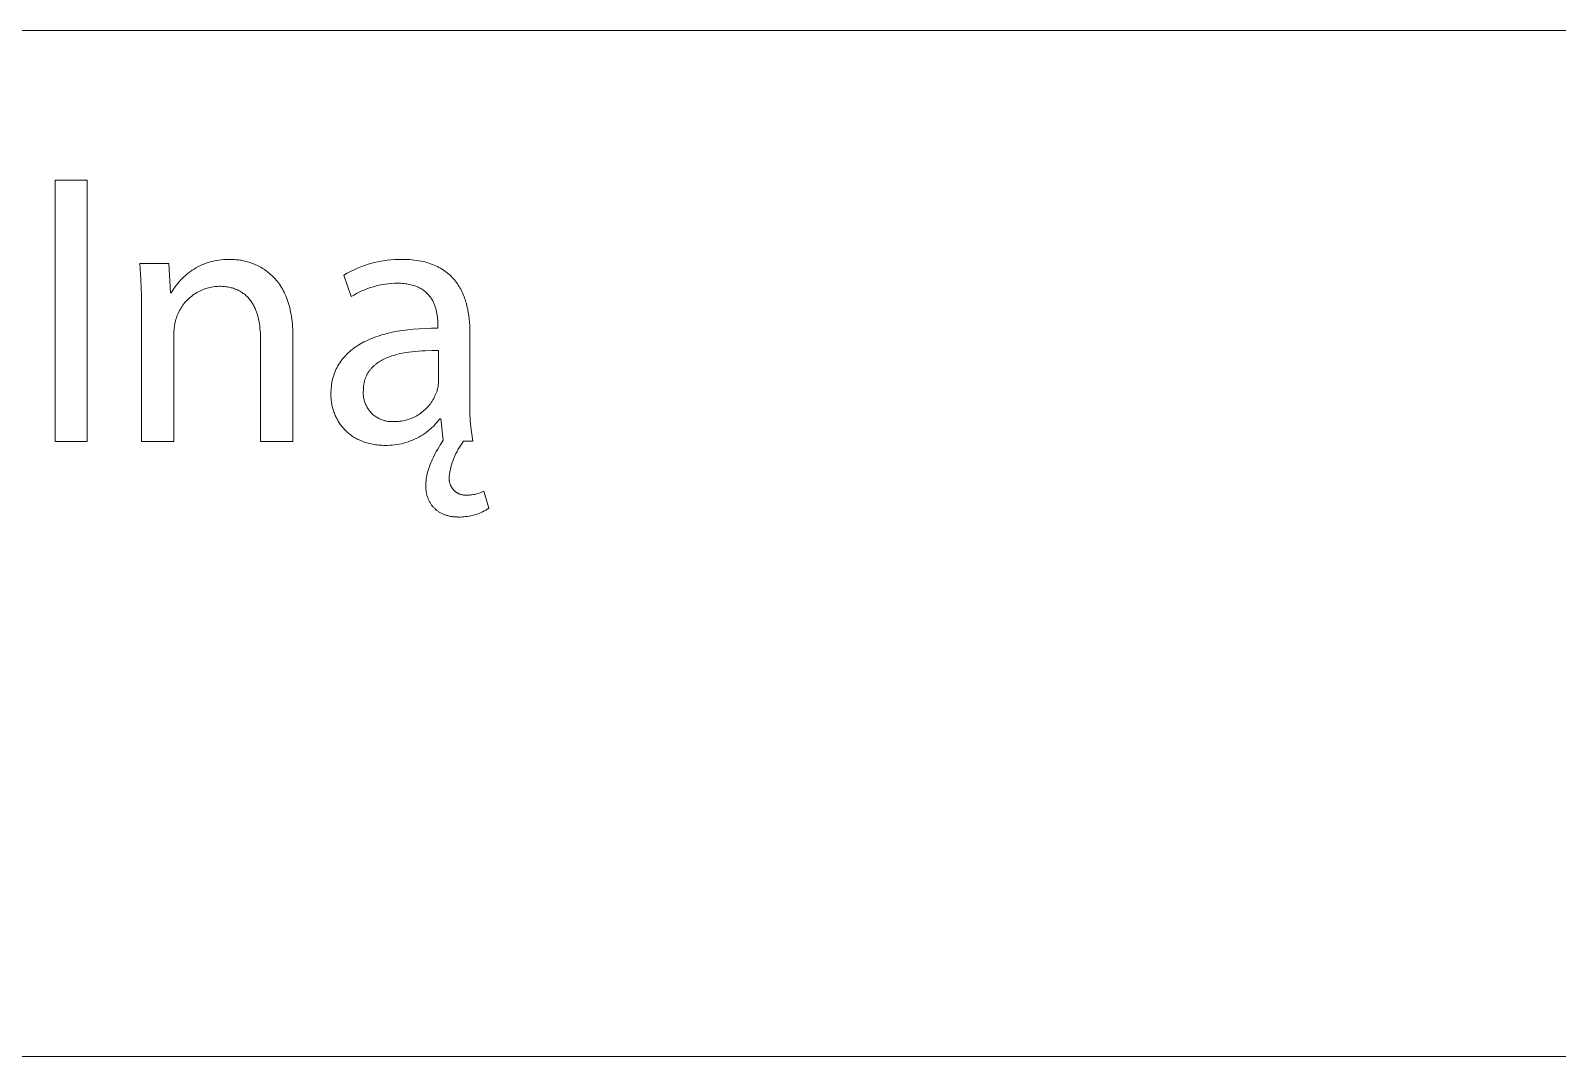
# Model space of a CAD drawing. Header units: millimetres. Extents: x 974 to 5700, y -47 to 3256.
# Drawn here: x 5306.8 to 5503.5, y -46.6 to 85.5 of the extents above; entities that cross this region are included whole.
import ezdxf

# ---------------------------------------------------------------- set-up
doc = ezdxf.new("R2010")
doc.units = ezdxf.units.MM
doc.header["$MEASUREMENT"] = 0
doc.layers.add('Domyślny', color=7, linetype='Continuous', true_color=0x000000)

msp = doc.modelspace()

# ---------------------------------------------------------------- linework, layer by layer
at = {"layer": 'Domyślny', "color": 18, "lineweight": 15, "true_color": 0x000000}
for p, q in [((3913.94, 85.46), (5695.69, 85.46)), ((5309.97, 66.18), (5314.12, 66.18)), ((5309.97, 32.57), (5309.97, 66.18)), ((5314.12, 66.18), (5314.12, 32.57)), ((5321.03, 53.41), (5320.91, 55.48)), ((5320.91, 55.48), (5324.61, 55.48)), ((5324.61, 55.48), (5324.84, 51.69)), ((5328.37, 55.04), (5328.63, 55.17)), ((5328.63, 55.17), (5328.89, 55.29)), ((5328.89, 55.29), (5329.15, 55.4)), ((5329.15, 55.4), (5329.42, 55.5)), ((5329.42, 55.5), (5329.69, 55.59)), ((5329.69, 55.59), (5329.96, 55.68)), ((5329.96, 55.68), (5330.24, 55.75)), ((5330.24, 55.75), (5330.52, 55.82)), ((5330.52, 55.82), (5330.8, 55.87)), ((5330.8, 55.87), (5331.08, 55.92)), ((5331.08, 55.92), (5331.36, 55.95)), ((5331.36, 55.95), (5331.65, 55.98)), ((5331.65, 55.98), (5331.93, 56)), ((5331.93, 56), (5332.22, 56)), ((5332.22, 56), (5332.51, 56)), ((5332.51, 56), (5332.66, 56)), ((5332.66, 56), (5332.81, 56)), ((5332.81, 56), (5332.96, 55.99)), ((5332.96, 55.99), (5333.12, 55.98)), ((5333.12, 55.98), (5333.28, 55.96)), ((5333.28, 55.96), (5333.44, 55.95)), ((5333.44, 55.95), (5333.6, 55.93)), ((5333.6, 55.93), (5333.77, 55.9)), ((5333.77, 55.9), (5333.93, 55.88)), ((5333.93, 55.88), (5334.1, 55.85)), ((5334.1, 55.85), (5334.27, 55.81)), ((5334.27, 55.81), (5334.43, 55.77)), ((5334.43, 55.77), (5334.6, 55.73)), ((5334.6, 55.73), (5334.77, 55.69)), ((5334.77, 55.69), (5334.94, 55.64)), ((5334.94, 55.64), (5335.11, 55.58)), ((5335.11, 55.58), (5335.28, 55.52)), ((5335.28, 55.52), (5335.45, 55.46)), ((5335.45, 55.46), (5335.62, 55.39)), ((5335.62, 55.39), (5335.79, 55.32)), ((5335.79, 55.32), (5335.96, 55.24)), ((5335.96, 55.24), (5336.13, 55.16)), ((5336.13, 55.16), (5336.3, 55.08)), ((5336.3, 55.08), (5336.46, 54.99)), ((5349.38, 55.05), (5349.85, 55.22)), ((5349.85, 55.22), (5350.32, 55.37)), ((5350.32, 55.37), (5350.79, 55.5)), ((5350.79, 55.5), (5351.27, 55.63)), ((5351.27, 55.63), (5351.75, 55.73)), ((5351.75, 55.73), (5352.24, 55.82)), ((5352.24, 55.82), (5352.73, 55.89)), ((5352.73, 55.89), (5353.22, 55.94)), ((5353.22, 55.94), (5353.71, 55.98)), ((5353.71, 55.98), (5354.2, 55.99)), ((5354.2, 55.99), (5354.69, 56)), ((5354.69, 56), (5355.02, 55.99)), ((5355.02, 55.99), (5355.33, 55.98)), ((5355.33, 55.98), (5355.64, 55.97)), ((5355.64, 55.97), (5355.95, 55.94)), ((5355.95, 55.94), (5356.24, 55.91)), ((5356.24, 55.91), (5356.53, 55.87)), ((5356.53, 55.87), (5356.81, 55.83)), ((5356.81, 55.83), (5357.08, 55.78)), ((5357.08, 55.78), (5357.34, 55.73)), ((5357.34, 55.73), (5357.6, 55.67)), ((5357.6, 55.67), (5357.85, 55.6)), ((5357.85, 55.6), (5358.1, 55.53)), ((5358.1, 55.53), (5358.34, 55.45)), ((5358.34, 55.45), (5358.57, 55.36)), ((5358.57, 55.36), (5358.79, 55.27)), ((5358.79, 55.27), (5359.01, 55.18)), ((5359.01, 55.18), (5359.22, 55.08)), ((5359.22, 55.08), (5359.42, 54.97)), ((5321.09, 51.34), (5321.03, 53.41)), ((5325.92, 53.09), (5326.11, 53.31)), ((5326.11, 53.31), (5326.31, 53.51)), ((5326.31, 53.51), (5326.51, 53.71)), ((5326.51, 53.71), (5326.73, 53.9)), ((5326.73, 53.9), (5326.94, 54.09)), ((5326.94, 54.09), (5327.17, 54.27)), ((5327.17, 54.27), (5327.4, 54.44)), ((5327.4, 54.44), (5327.63, 54.6)), ((5327.63, 54.6), (5327.87, 54.75)), ((5327.87, 54.75), (5328.12, 54.9)), ((5328.12, 54.9), (5328.37, 55.04)), ((5336.46, 54.99), (5336.63, 54.89)), ((5336.63, 54.89), (5336.79, 54.79)), ((5336.79, 54.79), (5336.96, 54.68)), ((5336.96, 54.68), (5337.12, 54.57)), ((5337.12, 54.57), (5337.28, 54.45)), ((5337.28, 54.45), (5337.44, 54.33)), ((5337.44, 54.33), (5337.59, 54.2)), ((5337.59, 54.2), (5337.74, 54.07)), ((5337.74, 54.07), (5337.9, 53.93)), ((5337.9, 53.93), (5338.04, 53.79)), ((5338.04, 53.79), (5338.19, 53.63)), ((5338.19, 53.63), (5338.33, 53.48)), ((5338.33, 53.48), (5338.47, 53.31)), ((5338.47, 53.31), (5338.61, 53.14)), ((5338.61, 53.14), (5338.75, 52.97)), ((5347.17, 53.97), (5347.6, 54.21)), ((5348.11, 51.21), (5347.17, 53.97)), ((5347.6, 54.21), (5348.03, 54.44)), ((5348.03, 54.44), (5348.48, 54.66)), ((5348.48, 54.66), (5348.93, 54.86)), ((5348.93, 54.86), (5349.38, 55.05)), ((5359.42, 54.97), (5359.62, 54.86)), ((5359.62, 54.86), (5359.82, 54.75)), ((5359.82, 54.75), (5360, 54.63)), ((5360, 54.63), (5360.18, 54.5)), ((5360.18, 54.5), (5360.36, 54.37)), ((5360.36, 54.37), (5360.53, 54.24)), ((5360.53, 54.24), (5360.69, 54.1)), ((5360.69, 54.1), (5360.85, 53.96)), ((5360.85, 53.96), (5361, 53.82)), ((5361, 53.82), (5361.14, 53.67)), ((5361.14, 53.67), (5361.28, 53.51)), ((5361.28, 53.51), (5361.42, 53.36)), ((5361.42, 53.36), (5361.55, 53.19)), ((5361.55, 53.19), (5361.67, 53.03)), ((5321.1, 49.27), (5321.09, 51.34)), ((5324.84, 51.69), (5324.94, 51.69)), ((5324.94, 51.69), (5325.08, 51.94)), ((5325.08, 51.94), (5325.23, 52.18)), ((5325.23, 52.18), (5325.39, 52.42)), ((5325.39, 52.42), (5325.56, 52.65)), ((5325.56, 52.65), (5325.74, 52.87)), ((5325.74, 52.87), (5325.92, 53.09)), ((5327.41, 51.15), (5327.26, 51.01)), ((5327.57, 51.28), (5327.41, 51.15)), ((5327.73, 51.4), (5327.57, 51.28)), ((5327.9, 51.52), (5327.73, 51.4)), ((5328.07, 51.63), (5327.9, 51.52)), ((5328.24, 51.73), (5328.07, 51.63)), ((5328.42, 51.83), (5328.24, 51.73)), ((5328.6, 51.93), (5328.42, 51.83)), ((5328.79, 52.01), (5328.6, 51.93)), ((5328.97, 52.09), (5328.79, 52.01)), ((5329.16, 52.17), (5328.97, 52.09)), ((5329.35, 52.24), (5329.16, 52.17)), ((5329.55, 52.3), (5329.35, 52.24)), ((5329.74, 52.35), (5329.55, 52.3)), ((5329.94, 52.4), (5329.74, 52.35)), ((5330.14, 52.44), (5329.94, 52.4)), ((5330.34, 52.47), (5330.14, 52.44)), ((5330.54, 52.5), (5330.34, 52.47)), ((5330.75, 52.52), (5330.54, 52.5)), ((5330.95, 52.53), (5330.75, 52.52)), ((5331.15, 52.54), (5330.95, 52.53)), ((5331.33, 52.54), (5331.15, 52.54)), ((5331.51, 52.53), (5331.33, 52.54)), ((5331.69, 52.52), (5331.51, 52.53)), ((5331.86, 52.5), (5331.69, 52.52)), ((5332.02, 52.48), (5331.86, 52.5)), ((5332.19, 52.46), (5332.02, 52.48)), ((5332.35, 52.43), (5332.19, 52.46)), ((5332.5, 52.4), (5332.35, 52.43)), ((5332.65, 52.36), (5332.5, 52.4)), ((5332.8, 52.32), (5332.65, 52.36)), ((5332.95, 52.28), (5332.8, 52.32)), ((5333.09, 52.23), (5332.95, 52.28)), ((5333.23, 52.18), (5333.09, 52.23)), ((5333.37, 52.12), (5333.23, 52.18)), ((5333.5, 52.06), (5333.37, 52.12)), ((5333.63, 52), (5333.5, 52.06)), ((5333.75, 51.94), (5333.63, 52)), ((5333.87, 51.86), (5333.75, 51.94)), ((5333.99, 51.79), (5333.87, 51.86)), ((5334.11, 51.71), (5333.99, 51.79)), ((5334.22, 51.63), (5334.11, 51.71)), ((5334.33, 51.55), (5334.22, 51.63)), ((5334.44, 51.46), (5334.33, 51.55)), ((5334.54, 51.37), (5334.44, 51.46)), ((5334.64, 51.28), (5334.54, 51.37)), ((5334.74, 51.18), (5334.64, 51.28)), ((5334.83, 51.08), (5334.74, 51.18)), ((5338.75, 52.97), (5338.88, 52.79)), ((5338.88, 52.79), (5339, 52.6)), ((5339, 52.6), (5339.13, 52.4)), ((5339.13, 52.4), (5339.25, 52.2)), ((5339.25, 52.2), (5339.36, 51.99)), ((5339.36, 51.99), (5339.47, 51.78)), ((5339.47, 51.78), (5339.58, 51.55)), ((5339.58, 51.55), (5339.68, 51.32)), ((5339.68, 51.32), (5339.78, 51.09)), ((5348.45, 51.41), (5348.11, 51.21)), ((5348.8, 51.6), (5348.45, 51.41)), ((5349.15, 51.78), (5348.8, 51.6)), ((5349.5, 51.95), (5349.15, 51.78)), ((5349.86, 52.1), (5349.5, 51.95)), ((5350.23, 52.24), (5349.86, 52.1)), ((5350.6, 52.37), (5350.23, 52.24)), ((5350.98, 52.48), (5350.6, 52.37)), ((5351.36, 52.58), (5350.98, 52.48)), ((5351.74, 52.67), (5351.36, 52.58)), ((5352.13, 52.75), (5351.74, 52.67)), ((5352.51, 52.81), (5352.13, 52.75)), ((5352.9, 52.86), (5352.51, 52.81)), ((5353.29, 52.9), (5352.9, 52.86)), ((5353.69, 52.92), (5353.29, 52.9)), ((5354.08, 52.93), (5353.69, 52.92)), ((5354.3, 52.93), (5354.08, 52.93)), ((5354.51, 52.92), (5354.3, 52.93)), ((5354.71, 52.91), (5354.51, 52.92)), ((5354.91, 52.89), (5354.71, 52.91)), ((5355.1, 52.87), (5354.91, 52.89)), ((5355.29, 52.84), (5355.1, 52.87)), ((5355.47, 52.81), (5355.29, 52.84)), ((5355.65, 52.78), (5355.47, 52.81)), ((5355.82, 52.74), (5355.65, 52.78)), ((5355.98, 52.7), (5355.82, 52.74)), ((5356.14, 52.65), (5355.98, 52.7)), ((5356.3, 52.6), (5356.14, 52.65)), ((5356.44, 52.55), (5356.3, 52.6)), ((5356.59, 52.49), (5356.44, 52.55)), ((5356.73, 52.43), (5356.59, 52.49)), ((5356.86, 52.36), (5356.73, 52.43)), ((5356.99, 52.3), (5356.86, 52.36)), ((5357.12, 52.23), (5356.99, 52.3)), ((5357.24, 52.15), (5357.12, 52.23)), ((5357.36, 52.08), (5357.24, 52.15)), ((5357.47, 52), (5357.36, 52.08)), ((5357.58, 51.92), (5357.47, 52)), ((5357.68, 51.83), (5357.58, 51.92)), ((5357.78, 51.75), (5357.68, 51.83)), ((5357.87, 51.66), (5357.78, 51.75)), ((5357.96, 51.57), (5357.87, 51.66)), ((5358.05, 51.48), (5357.96, 51.57)), ((5358.13, 51.38), (5358.05, 51.48)), ((5358.21, 51.28), (5358.13, 51.38)), ((5358.29, 51.19), (5358.21, 51.28)), ((5358.36, 51.09), (5358.29, 51.19)), ((5361.67, 53.03), (5361.79, 52.86)), ((5361.79, 52.86), (5361.91, 52.69)), ((5361.91, 52.69), (5362.02, 52.52)), ((5362.02, 52.52), (5362.12, 52.34)), ((5362.12, 52.34), (5362.22, 52.16)), ((5362.22, 52.16), (5362.31, 51.98)), ((5362.31, 51.98), (5362.4, 51.79)), ((5362.4, 51.79), (5362.49, 51.6)), ((5362.49, 51.6), (5362.57, 51.41)), ((5362.57, 51.41), (5362.65, 51.22)), ((5362.65, 51.22), (5362.72, 51.03)), ((5321.1, 32.57), (5321.1, 49.27)), ((5325.92, 49.24), (5325.83, 49.05)), ((5326.01, 49.42), (5325.92, 49.24)), ((5326.11, 49.6), (5326.01, 49.42)), ((5326.22, 49.77), (5326.11, 49.6)), ((5326.33, 49.94), (5326.22, 49.77)), ((5326.44, 50.11), (5326.33, 49.94)), ((5326.57, 50.27), (5326.44, 50.11)), ((5326.7, 50.43), (5326.57, 50.27)), ((5326.83, 50.58), (5326.7, 50.43)), ((5326.97, 50.73), (5326.83, 50.58)), ((5327.11, 50.87), (5326.97, 50.73)), ((5327.26, 51.01), (5327.11, 50.87)), ((5334.93, 50.98), (5334.83, 51.08)), ((5335.01, 50.88), (5334.93, 50.98)), ((5335.1, 50.77), (5335.01, 50.88)), ((5335.18, 50.66), (5335.1, 50.77)), ((5335.26, 50.54), (5335.18, 50.66)), ((5335.34, 50.43), (5335.26, 50.54)), ((5335.41, 50.31), (5335.34, 50.43)), ((5335.48, 50.18), (5335.41, 50.31)), ((5335.55, 50.06), (5335.48, 50.18)), ((5335.62, 49.93), (5335.55, 50.06)), ((5335.68, 49.8), (5335.62, 49.93)), ((5335.74, 49.67), (5335.68, 49.8)), ((5335.8, 49.54), (5335.74, 49.67)), ((5335.85, 49.4), (5335.8, 49.54)), ((5335.91, 49.26), (5335.85, 49.4)), ((5335.95, 49.12), (5335.91, 49.26)), ((5339.78, 51.09), (5339.87, 50.84)), ((5339.87, 50.84), (5339.96, 50.59)), ((5339.96, 50.59), (5340.05, 50.33)), ((5340.05, 50.33), (5340.12, 50.07)), ((5340.12, 50.07), (5340.2, 49.8)), ((5340.2, 49.8), (5340.26, 49.51)), ((5340.26, 49.51), (5340.32, 49.22)), ((5340.32, 49.22), (5340.38, 48.93)), ((5358.43, 50.98), (5358.36, 51.09)), ((5358.5, 50.88), (5358.43, 50.98)), ((5358.56, 50.78), (5358.5, 50.88)), ((5358.62, 50.67), (5358.56, 50.78)), ((5358.67, 50.57), (5358.62, 50.67)), ((5358.72, 50.46), (5358.67, 50.57)), ((5358.77, 50.35), (5358.72, 50.46)), ((5358.82, 50.24), (5358.77, 50.35)), ((5358.86, 50.13), (5358.82, 50.24)), ((5358.9, 50.02), (5358.86, 50.13)), ((5358.94, 49.91), (5358.9, 50.02)), ((5358.98, 49.8), (5358.94, 49.91)), ((5359.01, 49.69), (5358.98, 49.8)), ((5359.04, 49.58), (5359.01, 49.69)), ((5359.07, 49.47), (5359.04, 49.58)), ((5359.1, 49.36), (5359.07, 49.47)), ((5359.12, 49.25), (5359.1, 49.36)), ((5359.16, 49.03), (5359.12, 49.25)), ((5362.72, 51.03), (5362.79, 50.83)), ((5362.79, 50.83), (5362.85, 50.63)), ((5362.85, 50.63), (5362.91, 50.43)), ((5362.91, 50.43), (5362.97, 50.23)), ((5362.97, 50.23), (5363.02, 50.02)), ((5363.02, 50.02), (5363.07, 49.81)), ((5363.07, 49.81), (5363.12, 49.61)), ((5363.12, 49.61), (5363.16, 49.4)), ((5363.16, 49.4), (5363.19, 49.19)), ((5363.19, 49.19), (5363.26, 48.77)), ((5325.34, 47.32), (5325.31, 47.13)), ((5325.37, 47.52), (5325.34, 47.32)), ((5325.4, 47.71), (5325.37, 47.52)), ((5325.45, 47.91), (5325.4, 47.71)), ((5325.5, 48.1), (5325.45, 47.91)), ((5325.55, 48.29), (5325.5, 48.1)), ((5325.61, 48.48), (5325.55, 48.29)), ((5325.68, 48.68), (5325.61, 48.48)), ((5325.75, 48.87), (5325.68, 48.68)), ((5325.83, 49.05), (5325.75, 48.87)), ((5336, 48.98), (5335.95, 49.12)), ((5336.05, 48.83), (5336, 48.98)), ((5336.09, 48.69), (5336.05, 48.83)), ((5336.13, 48.54), (5336.09, 48.69)), ((5336.16, 48.39), (5336.13, 48.54)), ((5336.23, 48.08), (5336.16, 48.39)), ((5336.29, 47.77), (5336.23, 48.08)), ((5336.34, 47.45), (5336.29, 47.77)), ((5336.37, 47.12), (5336.34, 47.45)), ((5340.38, 48.93), (5340.43, 48.62)), ((5340.43, 48.62), (5340.47, 48.31)), ((5340.47, 48.31), (5340.51, 47.99)), ((5340.51, 47.99), (5340.54, 47.66)), ((5340.54, 47.66), (5340.57, 47.32)), ((5340.57, 47.32), (5340.58, 46.98)), ((5359.2, 48.81), (5359.16, 49.03)), ((5359.22, 48.6), (5359.2, 48.81)), ((5359.24, 48.39), (5359.22, 48.6)), ((5359.26, 48.19), (5359.24, 48.39)), ((5359.27, 47.99), (5359.26, 48.19)), ((5359.27, 47.8), (5359.27, 47.99)), ((5359.27, 47.62), (5359.27, 47.8)), ((5359.27, 47.15), (5359.27, 47.62)), ((5363.26, 48.77), (5363.31, 48.34)), ((5363.31, 48.34), (5363.35, 47.91)), ((5363.35, 47.91), (5363.38, 47.48)), ((5363.38, 47.48), (5363.39, 47.05)), ((5325.29, 46.73), (5325.28, 46.54)), ((5325.28, 46.54), (5325.28, 46.34)), ((5325.28, 46.34), (5325.28, 32.57)), ((5325.3, 46.93), (5325.29, 46.73)), ((5325.31, 47.13), (5325.3, 46.93)), ((5336.4, 46.79), (5336.37, 47.12)), ((5336.43, 46.46), (5336.4, 46.79)), ((5336.44, 46.12), (5336.43, 46.46)), ((5336.44, 45.77), (5336.44, 46.12)), ((5336.44, 32.57), (5336.44, 45.77)), ((5340.58, 46.98), (5340.59, 46.62)), ((5340.59, 46.62), (5340.6, 46.26)), ((5340.6, 46.26), (5340.6, 32.57)), ((5349.3, 45.12), (5349.53, 45.25)), ((5349.53, 45.25), (5349.76, 45.37)), ((5349.76, 45.37), (5350.01, 45.49)), ((5350.01, 45.49), (5350.25, 45.61)), ((5350.25, 45.61), (5350.51, 45.72)), ((5350.51, 45.72), (5350.77, 45.83)), ((5350.77, 45.83), (5351.04, 45.93)), ((5351.04, 45.93), (5351.31, 46.03)), ((5351.31, 46.03), (5351.59, 46.13)), ((5351.59, 46.13), (5351.87, 46.22)), ((5351.87, 46.22), (5352.17, 46.31)), ((5352.17, 46.31), (5352.47, 46.39)), ((5352.47, 46.39), (5352.77, 46.47)), ((5352.77, 46.47), (5353.4, 46.62)), ((5353.4, 46.62), (5354.05, 46.75)), ((5354.05, 46.75), (5354.72, 46.86)), ((5354.72, 46.86), (5355.42, 46.95)), ((5355.42, 46.95), (5356.15, 47.03)), ((5356.15, 47.03), (5356.89, 47.08)), ((5356.89, 47.08), (5357.66, 47.12)), ((5357.66, 47.12), (5358.46, 47.15)), ((5358.46, 47.15), (5359.27, 47.15)), ((5363.39, 47.05), (5363.4, 46.62)), ((5363.4, 46.62), (5363.4, 38.05)), ((5347.06, 43.25), (5347.21, 43.43)), ((5347.21, 43.43), (5347.37, 43.6)), ((5347.37, 43.6), (5347.53, 43.77)), ((5347.53, 43.77), (5347.7, 43.94)), ((5347.7, 43.94), (5347.88, 44.1)), ((5347.88, 44.1), (5348.06, 44.26)), ((5348.06, 44.26), (5348.25, 44.41)), ((5348.25, 44.41), (5348.45, 44.56)), ((5348.45, 44.56), (5348.65, 44.7)), ((5348.65, 44.7), (5348.86, 44.85)), ((5348.86, 44.85), (5349.08, 44.98)), ((5349.08, 44.98), (5349.3, 45.12)), ((5352.66, 43.31), (5352.49, 43.24)), ((5352.83, 43.38), (5352.66, 43.31)), ((5353, 43.45), (5352.83, 43.38)), ((5353.18, 43.51), (5353, 43.45)), ((5353.36, 43.58), (5353.18, 43.51)), ((5353.55, 43.63), (5353.36, 43.58)), ((5353.74, 43.69), (5353.55, 43.63)), ((5353.93, 43.74), (5353.74, 43.69)), ((5354.31, 43.84), (5353.93, 43.74)), ((5354.71, 43.92), (5354.31, 43.84)), ((5355.11, 44), (5354.71, 43.92)), ((5355.53, 44.06), (5355.11, 44)), ((5355.94, 44.12), (5355.53, 44.06)), ((5356.37, 44.16), (5355.94, 44.12)), ((5356.79, 44.2), (5356.37, 44.16)), ((5357.22, 44.22), (5356.79, 44.2)), ((5357.65, 44.24), (5357.22, 44.22)), ((5358.51, 44.26), (5357.65, 44.24)), ((5359.37, 44.26), (5358.51, 44.26)), ((5359.37, 40.29), (5359.37, 44.26)), ((5345.93, 41.26), (5346.02, 41.48)), ((5346.02, 41.48), (5346.1, 41.69)), ((5346.1, 41.69), (5346.2, 41.9)), ((5346.2, 41.9), (5346.3, 42.1)), ((5346.3, 42.1), (5346.41, 42.3)), ((5346.41, 42.3), (5346.53, 42.5)), ((5346.53, 42.5), (5346.65, 42.69)), ((5346.65, 42.69), (5346.78, 42.88)), ((5346.78, 42.88), (5346.92, 43.07)), ((5346.92, 43.07), (5347.06, 43.25)), ((5350.23, 41.31), (5350.19, 41.24)), ((5350.28, 41.39), (5350.23, 41.31)), ((5350.32, 41.46), (5350.28, 41.39)), ((5350.37, 41.53), (5350.32, 41.46)), ((5350.41, 41.6), (5350.37, 41.53)), ((5350.46, 41.67), (5350.41, 41.6)), ((5350.51, 41.73), (5350.46, 41.67)), ((5350.56, 41.8), (5350.51, 41.73)), ((5350.62, 41.86), (5350.56, 41.8)), ((5350.67, 41.93), (5350.62, 41.86)), ((5350.73, 41.99), (5350.67, 41.93)), ((5350.78, 42.05), (5350.73, 41.99)), ((5350.84, 42.11), (5350.78, 42.05)), ((5350.9, 42.17), (5350.84, 42.11)), ((5350.96, 42.23), (5350.9, 42.17)), ((5351.02, 42.29), (5350.96, 42.23)), ((5351.08, 42.34), (5351.02, 42.29)), ((5351.15, 42.4), (5351.08, 42.34)), ((5351.21, 42.45), (5351.15, 42.4)), ((5351.28, 42.51), (5351.21, 42.45)), ((5351.42, 42.61), (5351.28, 42.51)), ((5351.56, 42.71), (5351.42, 42.61)), ((5351.7, 42.81), (5351.56, 42.71)), ((5351.85, 42.9), (5351.7, 42.81)), ((5352, 42.99), (5351.85, 42.9)), ((5352.16, 43.08), (5352, 42.99)), ((5352.32, 43.16), (5352.16, 43.08)), ((5352.49, 43.24), (5352.32, 43.16)), ((5345.52, 39.15), (5345.53, 39.4)), ((5345.53, 39.4), (5345.56, 39.64)), ((5345.56, 39.64), (5345.59, 39.89)), ((5345.59, 39.89), (5345.63, 40.12)), ((5345.63, 40.12), (5345.68, 40.36)), ((5345.68, 40.36), (5345.73, 40.59)), ((5345.73, 40.59), (5345.79, 40.82)), ((5345.79, 40.82), (5345.86, 41.04)), ((5345.86, 41.04), (5345.93, 41.26)), ((5349.7, 39.41), (5349.69, 39.31)), ((5349.71, 39.61), (5349.7, 39.51)), ((5349.7, 39.51), (5349.7, 39.41)), ((5349.72, 39.71), (5349.71, 39.61)), ((5349.73, 39.8), (5349.72, 39.71)), ((5349.75, 39.9), (5349.73, 39.8)), ((5349.76, 39.99), (5349.75, 39.9)), ((5349.78, 40.08), (5349.76, 39.99)), ((5349.8, 40.17), (5349.78, 40.08)), ((5349.82, 40.26), (5349.8, 40.17)), ((5349.84, 40.35), (5349.82, 40.26)), ((5349.87, 40.44), (5349.84, 40.35)), ((5349.89, 40.52), (5349.87, 40.44)), ((5349.92, 40.61), (5349.89, 40.52)), ((5349.95, 40.69), (5349.92, 40.61)), ((5349.98, 40.77), (5349.95, 40.69)), ((5350.01, 40.85), (5349.98, 40.77)), ((5350.04, 40.93), (5350.01, 40.85)), ((5350.08, 41.01), (5350.04, 40.93)), ((5350.12, 41.09), (5350.08, 41.01)), ((5350.15, 41.16), (5350.12, 41.09)), ((5350.19, 41.24), (5350.15, 41.16)), ((5359.21, 39.22), (5359.25, 39.35)), ((5359.25, 39.35), (5359.28, 39.49)), ((5359.28, 39.49), (5359.3, 39.62)), ((5359.3, 39.62), (5359.32, 39.75)), ((5359.32, 39.75), (5359.34, 39.89)), ((5359.34, 39.89), (5359.35, 40.02)), ((5359.35, 40.02), (5359.36, 40.15)), ((5359.36, 40.15), (5359.37, 40.29)), ((5345.5, 38.64), (5345.51, 38.89)), ((5345.5, 38.48), (5345.5, 38.64)), ((5345.51, 38.33), (5345.5, 38.48)), ((5345.51, 38.89), (5345.52, 39.15)), ((5345.52, 38.17), (5345.51, 38.33)), ((5345.53, 38.02), (5345.52, 38.17)), ((5345.55, 37.86), (5345.53, 38.02)), ((5345.56, 37.71), (5345.55, 37.86)), ((5345.59, 37.55), (5345.56, 37.71)), ((5345.61, 37.4), (5345.59, 37.55)), ((5345.64, 37.25), (5345.61, 37.4)), ((5349.69, 39.11), (5349.68, 38.98)), ((5349.68, 38.98), (5349.68, 38.86)), ((5349.68, 38.86), (5349.68, 38.73)), ((5349.68, 38.73), (5349.68, 38.6)), ((5349.68, 38.6), (5349.69, 38.47)), ((5349.69, 39.31), (5349.69, 39.21)), ((5349.69, 39.21), (5349.69, 39.11)), ((5349.69, 38.47), (5349.7, 38.35)), ((5349.7, 38.35), (5349.72, 38.22)), ((5349.72, 38.22), (5349.74, 38.1)), ((5349.74, 38.1), (5349.77, 37.97)), ((5349.77, 37.97), (5349.8, 37.85)), ((5349.8, 37.85), (5349.83, 37.73)), ((5349.83, 37.73), (5349.87, 37.61)), ((5349.87, 37.61), (5349.92, 37.49)), ((5349.92, 37.49), (5349.96, 37.37)), ((5349.96, 37.37), (5350.02, 37.26)), ((5358.2, 37.27), (5358.32, 37.42)), ((5358.32, 37.42), (5358.43, 37.58)), ((5358.43, 37.58), (5358.54, 37.74)), ((5358.54, 37.74), (5358.64, 37.91)), ((5358.64, 37.91), (5358.74, 38.08)), ((5358.74, 38.08), (5358.83, 38.25)), ((5358.83, 38.25), (5358.91, 38.43)), ((5358.91, 38.43), (5358.99, 38.6)), ((5358.99, 38.6), (5359.07, 38.78)), ((5359.07, 38.78), (5359.13, 38.97)), ((5359.13, 38.97), (5359.17, 39.09)), ((5359.17, 39.09), (5359.21, 39.22)), ((5363.4, 38.05), (5363.39, 37.14)), ((5345.68, 37.1), (5345.64, 37.25)), ((5345.71, 36.95), (5345.68, 37.1)), ((5345.75, 36.8), (5345.71, 36.95)), ((5345.79, 36.65), (5345.75, 36.8)), ((5345.84, 36.5), (5345.79, 36.65)), ((5345.89, 36.35), (5345.84, 36.5)), ((5345.95, 36.21), (5345.89, 36.35)), ((5346, 36.06), (5345.95, 36.21)), ((5346.06, 35.92), (5346, 36.06)), ((5346.13, 35.78), (5346.06, 35.92)), ((5346.19, 35.64), (5346.13, 35.78)), ((5346.27, 35.5), (5346.19, 35.64)), ((5346.34, 35.36), (5346.27, 35.5)), ((5350.02, 37.26), (5350.07, 37.14)), ((5350.07, 37.14), (5350.13, 37.03)), ((5350.13, 37.03), (5350.19, 36.92)), ((5350.19, 36.92), (5350.26, 36.81)), ((5350.26, 36.81), (5350.33, 36.71)), ((5350.33, 36.71), (5350.4, 36.6)), ((5350.4, 36.6), (5350.48, 36.5)), ((5350.48, 36.5), (5350.56, 36.4)), ((5350.56, 36.4), (5350.65, 36.31)), ((5350.65, 36.31), (5350.73, 36.22)), ((5350.73, 36.22), (5350.82, 36.13)), ((5350.82, 36.13), (5350.92, 36.04)), ((5350.92, 36.04), (5351.01, 35.96)), ((5351.01, 35.96), (5351.11, 35.88)), ((5351.11, 35.88), (5351.21, 35.81)), ((5351.21, 35.81), (5351.32, 35.73)), ((5351.32, 35.73), (5351.43, 35.67)), ((5351.43, 35.67), (5351.54, 35.6)), ((5351.54, 35.6), (5351.65, 35.54)), ((5351.65, 35.54), (5351.76, 35.48)), ((5351.76, 35.48), (5351.88, 35.43)), ((5351.88, 35.43), (5351.99, 35.38)), ((5355.34, 35.35), (5355.52, 35.41)), ((5355.52, 35.41), (5355.71, 35.47)), ((5355.71, 35.47), (5355.89, 35.54)), ((5355.89, 35.54), (5356.07, 35.62)), ((5356.07, 35.62), (5356.24, 35.7)), ((5356.24, 35.7), (5356.42, 35.79)), ((5356.42, 35.79), (5356.59, 35.88)), ((5356.59, 35.88), (5356.75, 35.98)), ((5356.75, 35.98), (5356.92, 36.09)), ((5356.92, 36.09), (5357.08, 36.2)), ((5357.08, 36.2), (5357.23, 36.32)), ((5357.23, 36.32), (5357.38, 36.44)), ((5357.38, 36.44), (5357.53, 36.57)), ((5357.53, 36.57), (5357.68, 36.7)), ((5357.68, 36.7), (5357.81, 36.83)), ((5357.81, 36.83), (5357.95, 36.97)), ((5357.95, 36.97), (5358.08, 37.12)), ((5358.08, 37.12), (5358.2, 37.27)), ((5359.53, 35.46), (5359.34, 35.22)), ((5359.67, 35.46), (5359.53, 35.46)), ((5359.98, 32.72), (5359.67, 35.46)), ((5363.39, 37.14), (5363.41, 36.22)), ((5363.41, 36.22), (5363.46, 35.31)), ((5346.42, 35.23), (5346.34, 35.36)), ((5346.5, 35.1), (5346.42, 35.23)), ((5346.58, 34.96), (5346.5, 35.1)), ((5346.67, 34.83), (5346.58, 34.96)), ((5346.76, 34.71), (5346.67, 34.83)), ((5346.86, 34.58), (5346.76, 34.71)), ((5346.95, 34.46), (5346.86, 34.58)), ((5347.06, 34.34), (5346.95, 34.46)), ((5347.16, 34.22), (5347.06, 34.34)), ((5347.27, 34.1), (5347.16, 34.22)), ((5347.38, 33.99), (5347.27, 34.1)), ((5347.5, 33.88), (5347.38, 33.99)), ((5347.61, 33.77), (5347.5, 33.88)), ((5347.74, 33.66), (5347.61, 33.77)), ((5347.86, 33.56), (5347.74, 33.66)), ((5347.99, 33.46), (5347.86, 33.56)), ((5348.12, 33.36), (5347.99, 33.46)), ((5351.99, 35.38), (5352.11, 35.34)), ((5352.11, 35.34), (5352.23, 35.29)), ((5352.23, 35.29), (5352.35, 35.26)), ((5352.35, 35.26), (5352.47, 35.23)), ((5352.47, 35.23), (5352.6, 35.2)), ((5352.6, 35.2), (5352.72, 35.17)), ((5352.72, 35.17), (5352.85, 35.15)), ((5352.85, 35.15), (5352.97, 35.14)), ((5352.97, 35.14), (5353.1, 35.13)), ((5353.1, 35.13), (5353.23, 35.12)), ((5353.23, 35.12), (5353.35, 35.12)), ((5353.35, 35.12), (5353.48, 35.12)), ((5353.48, 35.12), (5353.61, 35.13)), ((5353.61, 35.13), (5353.8, 35.12)), ((5353.8, 35.12), (5354, 35.13)), ((5354, 35.13), (5354.19, 35.14)), ((5354.19, 35.14), (5354.38, 35.16)), ((5354.38, 35.16), (5354.58, 35.19)), ((5354.58, 35.19), (5354.77, 35.22)), ((5354.77, 35.22), (5354.96, 35.26)), ((5354.96, 35.26), (5355.15, 35.3)), ((5355.15, 35.3), (5355.34, 35.35)), ((5357.59, 33.6), (5357.34, 33.43)), ((5357.83, 33.77), (5357.59, 33.6)), ((5358.07, 33.96), (5357.83, 33.77)), ((5358.3, 34.15), (5358.07, 33.96)), ((5358.52, 34.35), (5358.3, 34.15)), ((5358.74, 34.55), (5358.52, 34.35)), ((5358.95, 34.77), (5358.74, 34.55)), ((5359.15, 34.99), (5358.95, 34.77)), ((5359.34, 35.22), (5359.15, 34.99)), ((5363.46, 35.31), (5363.54, 34.39)), ((5363.54, 34.39), (5363.64, 33.48)), ((5363.64, 33.48), (5363.78, 32.58)), ((5314.12, 32.57), (5309.97, 32.57)), ((5325.28, 32.57), (5321.1, 32.57)), ((5340.6, 32.57), (5336.44, 32.57)), ((5348.26, 33.26), (5348.12, 33.36)), ((5348.39, 33.17), (5348.26, 33.26)), ((5348.54, 33.08), (5348.39, 33.17)), ((5348.68, 33), (5348.54, 33.08)), ((5348.83, 32.91), (5348.68, 33)), ((5348.98, 32.83), (5348.83, 32.91)), ((5349.14, 32.76), (5348.98, 32.83)), ((5349.3, 32.69), (5349.14, 32.76)), ((5349.46, 32.62), (5349.3, 32.69)), ((5349.62, 32.55), (5349.46, 32.62)), ((5349.79, 32.49), (5349.62, 32.55)), ((5349.97, 32.43), (5349.79, 32.49)), ((5350.14, 32.38), (5349.97, 32.43)), ((5350.32, 32.33), (5350.14, 32.38)), ((5350.5, 32.28), (5350.32, 32.33)), ((5350.69, 32.24), (5350.5, 32.28)), ((5350.88, 32.2), (5350.69, 32.24)), ((5351.07, 32.17), (5350.88, 32.2)), ((5351.26, 32.14), (5351.07, 32.17)), ((5351.46, 32.12), (5351.26, 32.14)), ((5351.66, 32.09), (5351.46, 32.12)), ((5351.87, 32.08), (5351.66, 32.09)), ((5352.08, 32.07), (5351.87, 32.08)), ((5352.29, 32.06), (5352.08, 32.07)), ((5352.51, 32.06), (5352.29, 32.06)), ((5352.81, 32.06), (5352.51, 32.06)), ((5353.11, 32.07), (5352.81, 32.06)), ((5353.4, 32.09), (5353.11, 32.07)), ((5353.7, 32.12), (5353.4, 32.09)), ((5354, 32.16), (5353.7, 32.12)), ((5354.3, 32.21), (5354, 32.16)), ((5354.59, 32.27), (5354.3, 32.21)), ((5354.88, 32.34), (5354.59, 32.27)), ((5355.17, 32.42), (5354.88, 32.34)), ((5355.45, 32.52), (5355.17, 32.42)), ((5355.74, 32.62), (5355.45, 32.52)), ((5356.01, 32.73), (5355.74, 32.62)), ((5356.29, 32.85), (5356.01, 32.73)), ((5356.56, 32.98), (5356.29, 32.85)), ((5356.82, 33.12), (5356.56, 32.98)), ((5357.08, 33.27), (5356.82, 33.12)), ((5357.34, 33.43), (5357.08, 33.27)), ((5359.08, 31.25), (5359.27, 31.58)), ((5359.27, 31.58), (5359.64, 32.18)), ((5359.64, 32.18), (5359.98, 32.72)), ((5361.9, 31.55), (5361.75, 31.28)), ((5362.06, 31.81), (5361.9, 31.55)), ((5362.23, 32.07), (5362.06, 31.81)), ((5362.41, 32.33), (5362.23, 32.07)), ((5362.6, 32.58), (5362.41, 32.33)), ((5363.78, 32.58), (5362.6, 32.58)), ((5358.22, 29.4), (5358.29, 29.6)), ((5358.29, 29.6), (5358.37, 29.8)), ((5358.37, 29.8), (5358.45, 29.99)), ((5358.45, 29.99), (5358.54, 30.18)), ((5358.54, 30.18), (5358.71, 30.55)), ((5358.71, 30.55), (5358.9, 30.91)), ((5358.9, 30.91), (5359.08, 31.25)), ((5361.05, 29.55), (5360.97, 29.25)), ((5361.14, 29.85), (5361.05, 29.55)), ((5361.24, 30.14), (5361.14, 29.85)), ((5361.35, 30.43), (5361.24, 30.14)), ((5361.48, 30.72), (5361.35, 30.43)), ((5361.61, 31), (5361.48, 30.72)), ((5361.75, 31.28), (5361.61, 31)), ((5357.77, 27.52), (5357.79, 27.74)), ((5357.79, 27.74), (5357.83, 27.95)), ((5357.83, 27.95), (5357.87, 28.17)), ((5357.87, 28.17), (5357.91, 28.38)), ((5357.91, 28.38), (5357.96, 28.59)), ((5357.96, 28.59), (5358.02, 28.8)), ((5358.02, 28.8), (5358.08, 29)), ((5358.08, 29), (5358.15, 29.2)), ((5358.15, 29.2), (5358.22, 29.4)), ((5360.75, 27.95), (5360.74, 27.88)), ((5360.74, 27.88), (5360.74, 27.81)), ((5360.74, 27.81), (5360.74, 27.73)), ((5360.74, 27.73), (5360.74, 27.66)), ((5360.74, 27.66), (5360.75, 27.59)), ((5360.79, 28.34), (5360.75, 28.03)), ((5360.75, 28.03), (5360.75, 27.95)), ((5360.75, 27.59), (5360.75, 27.51)), ((5360.84, 28.64), (5360.79, 28.34)), ((5360.9, 28.95), (5360.84, 28.64)), ((5360.97, 29.25), (5360.9, 28.95)), ((5357.73, 26.97), (5357.74, 27.08)), ((5357.73, 26.86), (5357.73, 26.97)), ((5357.73, 26.74), (5357.73, 26.86)), ((5357.74, 26.62), (5357.73, 26.74)), ((5357.74, 27.19), (5357.75, 27.3)), ((5357.74, 27.08), (5357.74, 27.19)), ((5357.74, 26.5), (5357.74, 26.62)), ((5357.75, 26.39), (5357.74, 26.5)), ((5357.75, 27.3), (5357.77, 27.52)), ((5357.76, 26.27), (5357.75, 26.39)), ((5357.78, 26.16), (5357.76, 26.27)), ((5357.79, 26.05), (5357.78, 26.16)), ((5357.81, 25.94), (5357.79, 26.05)), ((5357.83, 25.83), (5357.81, 25.94)), ((5357.86, 25.73), (5357.83, 25.83)), ((5357.88, 25.62), (5357.86, 25.73)), ((5357.91, 25.52), (5357.88, 25.62)), ((5360.75, 27.51), (5360.76, 27.44)), ((5360.76, 27.44), (5360.78, 27.37)), ((5360.78, 27.37), (5360.79, 27.3)), ((5360.79, 27.3), (5360.81, 27.22)), ((5360.81, 27.22), (5360.83, 27.15)), ((5360.83, 27.15), (5360.85, 27.08)), ((5360.85, 27.08), (5360.88, 27.01)), ((5360.88, 27.01), (5360.9, 26.95)), ((5360.9, 26.95), (5360.93, 26.88)), ((5360.93, 26.88), (5360.97, 26.81)), ((5360.97, 26.81), (5361, 26.75)), ((5361, 26.75), (5361.04, 26.68)), ((5361.04, 26.68), (5361.08, 26.62)), ((5361.08, 26.62), (5361.12, 26.56)), ((5361.12, 26.56), (5361.16, 26.5)), ((5361.16, 26.5), (5361.2, 26.44)), ((5361.2, 26.44), (5361.25, 26.39)), ((5361.25, 26.39), (5361.3, 26.33)), ((5361.3, 26.33), (5361.35, 26.28)), ((5361.35, 26.28), (5361.4, 26.23)), ((5361.4, 26.23), (5361.46, 26.18)), ((5361.46, 26.18), (5361.51, 26.13)), ((5361.51, 26.13), (5361.57, 26.08)), ((5361.57, 26.08), (5361.63, 26.04)), ((5361.63, 26.04), (5361.69, 26)), ((5361.69, 26), (5361.75, 25.96)), ((5361.75, 25.96), (5361.82, 25.92)), ((5361.82, 25.92), (5361.88, 25.89)), ((5361.88, 25.89), (5361.95, 25.85)), ((5361.95, 25.85), (5362.01, 25.82)), ((5362.01, 25.82), (5362.08, 25.79)), ((5362.08, 25.79), (5362.15, 25.77)), ((5362.15, 25.77), (5362.22, 25.74)), ((5362.22, 25.74), (5362.29, 25.72)), ((5362.29, 25.72), (5362.36, 25.7)), ((5362.36, 25.7), (5362.43, 25.69)), ((5362.43, 25.69), (5362.51, 25.68)), ((5362.51, 25.68), (5362.58, 25.66)), ((5362.58, 25.66), (5362.65, 25.66)), ((5362.65, 25.66), (5362.73, 25.65)), ((5362.73, 25.65), (5362.8, 25.65)), ((5362.8, 25.65), (5362.87, 25.65)), ((5362.87, 25.65), (5362.95, 25.65)), ((5362.95, 25.65), (5363.02, 25.65)), ((5363.02, 25.65), (5363.18, 25.65)), ((5363.18, 25.65), (5363.34, 25.66)), ((5363.34, 25.66), (5363.5, 25.67)), ((5363.5, 25.67), (5363.66, 25.69)), ((5363.66, 25.69), (5363.82, 25.71)), ((5363.82, 25.71), (5363.98, 25.74)), ((5363.98, 25.74), (5364.14, 25.77)), ((5364.14, 25.77), (5364.29, 25.81)), ((5364.29, 25.81), (5364.45, 25.86)), ((5364.45, 25.86), (5364.6, 25.91)), ((5364.6, 25.91), (5364.75, 25.96)), ((5364.75, 25.96), (5364.9, 26.02)), ((5364.9, 26.02), (5365.05, 26.08)), ((5365.05, 26.08), (5365.19, 26.15)), ((5365.19, 26.15), (5365.85, 23.97)), ((5357.94, 25.42), (5357.91, 25.52)), ((5357.98, 25.32), (5357.94, 25.42)), ((5358.01, 25.23), (5357.98, 25.32)), ((5358.05, 25.13), (5358.01, 25.23)), ((5358.09, 25.04), (5358.05, 25.13)), ((5358.13, 24.95), (5358.09, 25.04)), ((5358.18, 24.86), (5358.13, 24.95)), ((5358.22, 24.77), (5358.18, 24.86)), ((5358.27, 24.69), (5358.22, 24.77)), ((5358.32, 24.6), (5358.27, 24.69)), ((5358.37, 24.52), (5358.32, 24.6)), ((5358.43, 24.44), (5358.37, 24.52)), ((5358.48, 24.36), (5358.43, 24.44)), ((5358.54, 24.29), (5358.48, 24.36)), ((5358.6, 24.21), (5358.54, 24.29)), ((5358.66, 24.14), (5358.6, 24.21)), ((5358.73, 24.07), (5358.66, 24.14)), ((5358.79, 24), (5358.73, 24.07)), ((5358.86, 23.93), (5358.79, 24)), ((5358.93, 23.87), (5358.86, 23.93)), ((5359, 23.81), (5358.93, 23.87)), ((5359.07, 23.74), (5359, 23.81)), ((5359.15, 23.69), (5359.07, 23.74)), ((5359.22, 23.63), (5359.15, 23.69)), ((5359.3, 23.57), (5359.22, 23.63)), ((5365.26, 23.62), (5365.05, 23.51)), ((5365.46, 23.73), (5365.26, 23.62)), ((5365.66, 23.84), (5365.46, 23.73)), ((5365.85, 23.97), (5365.66, 23.84)), ((5359.38, 23.52), (5359.3, 23.57)), ((5359.46, 23.47), (5359.38, 23.52)), ((5359.55, 23.42), (5359.46, 23.47)), ((5359.63, 23.37), (5359.55, 23.42)), ((5359.72, 23.33), (5359.63, 23.37)), ((5359.8, 23.28), (5359.72, 23.33)), ((5359.89, 23.24), (5359.8, 23.28)), ((5359.98, 23.2), (5359.89, 23.24)), ((5360.07, 23.16), (5359.98, 23.2)), ((5360.17, 23.13), (5360.07, 23.16)), ((5360.26, 23.1), (5360.17, 23.13)), ((5360.36, 23.06), (5360.26, 23.1)), ((5360.45, 23.03), (5360.36, 23.06)), ((5360.55, 23.01), (5360.45, 23.03)), ((5360.65, 22.98), (5360.55, 23.01)), ((5360.75, 22.96), (5360.65, 22.98)), ((5360.85, 22.94), (5360.75, 22.96)), ((5360.96, 22.92), (5360.85, 22.94)), ((5361.06, 22.9), (5360.96, 22.92)), ((5361.17, 22.88), (5361.06, 22.9)), ((5361.27, 22.87), (5361.17, 22.88)), ((5361.38, 22.86), (5361.27, 22.87)), ((5361.49, 22.85), (5361.38, 22.86)), ((5361.6, 22.84), (5361.49, 22.85)), ((5361.71, 22.84), (5361.6, 22.84)), ((5361.82, 22.83), (5361.71, 22.84)), ((5361.93, 22.83), (5361.82, 22.83)), ((5362.16, 22.83), (5361.93, 22.83)), ((5362.39, 22.84), (5362.16, 22.83)), ((5362.62, 22.85), (5362.39, 22.84)), ((5362.85, 22.88), (5362.62, 22.85)), ((5363.08, 22.91), (5362.85, 22.88)), ((5363.31, 22.94), (5363.08, 22.91)), ((5363.53, 22.99), (5363.31, 22.94)), ((5363.76, 23.04), (5363.53, 22.99)), ((5363.98, 23.1), (5363.76, 23.04)), ((5364.2, 23.17), (5363.98, 23.1)), ((5364.42, 23.24), (5364.2, 23.17)), ((5364.63, 23.33), (5364.42, 23.24)), ((5364.84, 23.42), (5364.63, 23.33)), ((5365.05, 23.51), (5364.84, 23.42)), ((5695.7, -46.62), (973.52, -46.62)), ((5695.7, -46.62), (3913.94, -46.62))]:
    msp.add_line(p, q, dxfattribs=at)

doc.saveas('drawing.dxf')
